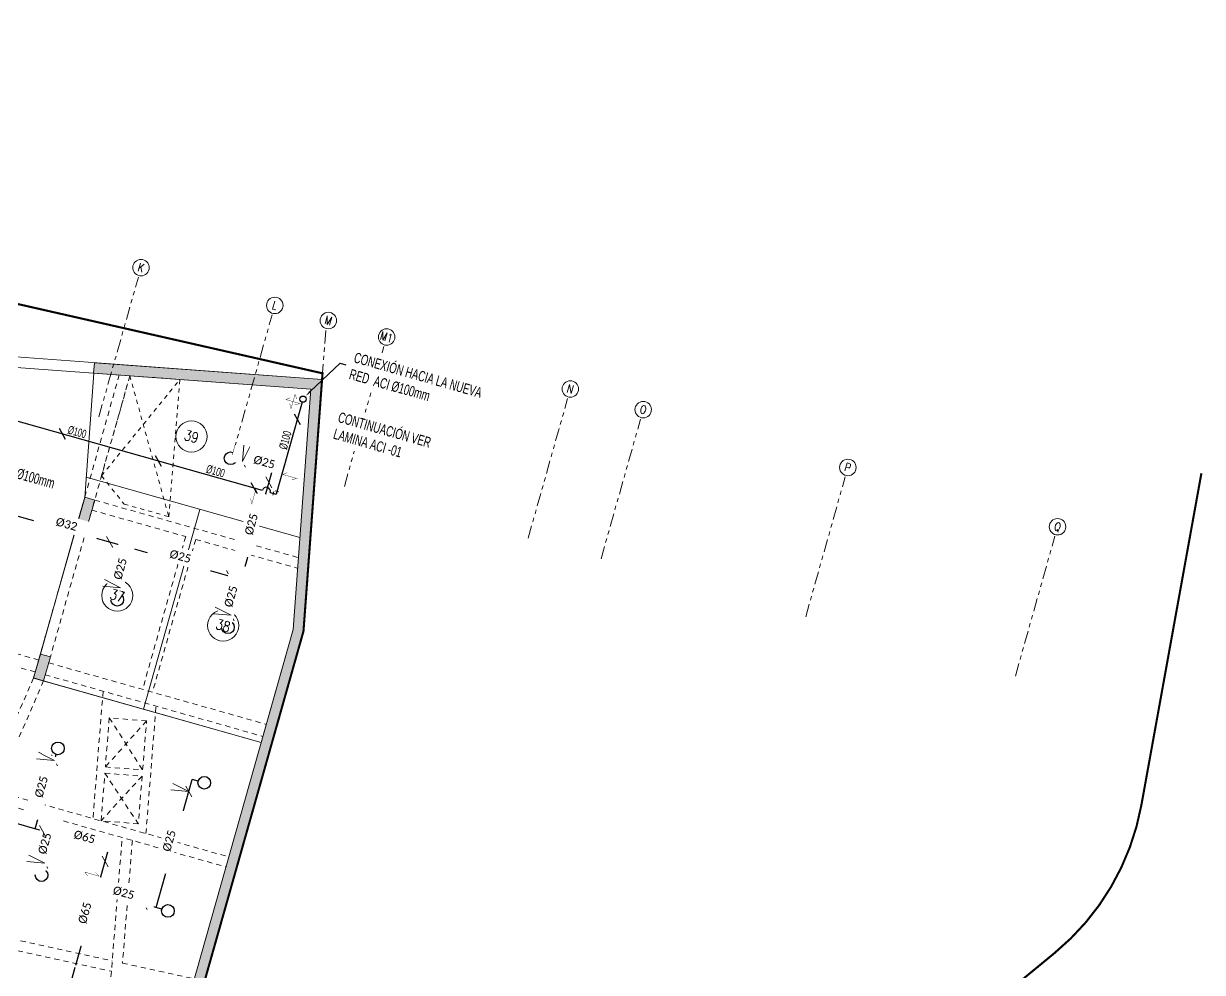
# Model space of a CAD drawing. Header units: inches. Extents: x 0 to 766, y -245 to 236.
# Drawn here: x 136.53 to 164.93, y -191.32 to -168.47 of the extents above; entities that cross this region are included whole.
import ezdxf
from ezdxf import colors
from ezdxf.entities.mleader import LeaderData, LeaderLine
from ezdxf.enums import TextEntityAlignment as Align
from ezdxf.math import Vec2, Vec3

# ---------------------------------------------------------------- set-up
doc = ezdxf.new("R2010")
doc.units = ezdxf.units.IN
doc.header["$MEASUREMENT"] = 0
for name, pattern in [('CONTINUA', [0]), ('HIDDEN2', [0.1875, 0.125, -0.0625]), ('PHANTOM', [2.5, 1.25, -0.25, 0.25, -0.25, 0.25, -0.25])]:
    doc.linetypes.add(name, pattern=pattern)
for name, color, linetype, lineweight in [('00 SOS 911 - ACCES. ACI', 125, 'Continuous', 9), ('000 SOS 911 - ACCESORIOS ACI', 3, 'Continuous', 20), ('000 SOS 911 ROCIADORES', 5, 'Continuous', 25), ('000 SOS 911 SOPORTES ACI', 3, 'Continuous', 25), ('000 SOS 911 TEXTOS', 4, 'Continuous', 0), ('000 SOS 911 TEXTOS ACI', 7, 'Continuous', 9), ('000 SOS 911 TUBERIA ACI', 1, 'Continuous', 25), ('A-PLACAS', 251, 'Continuous', 9), ('A-TEXTO-INDICACIONES', 251, 'Continuous', 9), ('A-VIGAS', 251, 'HIDDEN2', 9), ('CIRCULACION PEATONAL', 251, 'Continuous', 5), ('EJES', 251, 'PHANTOM', 9), ('HATCH', 251, 'Continuous', 9), ('MUMERACIONESTAC', 251, 'Continuous', 9), ('MUROS', 251, 'Continuous', 9), ('PROYECCIONES', 251, 'HIDDEN2', 9), ('VEREDAS', 251, 'Continuous', 9)]:
    doc.layers.add(name, color=color, linetype=linetype, lineweight=lineweight)
doc.styles.add('P&R', font='calibril.ttf')
doc.styles.add('PIPE', font='ARIALN.TTF', dxfattribs={"width": 0.8})
doc.styles.add('ROMANS', font='romans.shx', dxfattribs={"width": 0.8})

# ---------------------------------------------------------------- blocks, each defined once
blk = doc.blocks.new('ESTR_PISO-SS')
at = {"layer": 'HATCH'}
h = blk.add_hatch(color=251, dxfattribs=at)
h.dxf.hatch_style = 1
h.paths.add_polyline_path([(16.428, 16.4), (24.278, 16.4), (24.278, 16.15), (16.428, 16.15)])
h.paths.add_polyline_path([(48.728, 19.44), (44.428, 19.44), (44.428, 18.05), (36.628, 18.05), (36.628, 17.65), (34.728, 17.65), (34.728, 15.94), (31.928, 15.94), (31.928, 15.69), (34.928, 15.69), (34.928, 17.45), (36.828, 17.45), (36.828, 17.85), (44.628, 17.85), (44.628, 19.24), (48.728, 19.24)])
h.paths.add_polyline_path([(8.478, 13.45), (12.478, 13.45), (12.478, 13.12), (12.278, 13.12), (12.278, 13.2), (8.478, 13.2)])
h.paths.add_polyline_path([(23.721, 47.977), (29.109, 49.079), (30.328, 43.124), (30.328, 34.35), (47.128, 34.35), (47.128, 29.35), (48.029, 29.35), (53.644, 25.45), (50.178, 20.459), (50.178, 19.24), (49.978, 19.24), (49.978, 20.521), (53.366, 25.4), (47.967, 29.15), (46.878, 29.15), (46.878, 34.1), (30.078, 34.1), (30.078, 43.098), (28.914, 48.784), (23.771, 47.732)])
h.paths.add_polyline_path([(-8.481, 46.57), (-7.091, 19.845), (-0.802, 20.216), (-0.296, 10.5), (5.028, 10.5), (5.028, 13.2), (5.278, 13.2), (5.278, 10.25), (-0.533, 10.25), (-1.038, 19.952), (-7.327, 19.581), (-8.742, 46.77), (6.203, 46.77), (6.203, 46.57)])
h = blk.add_hatch(color=251, dxfattribs=at)
h.dxf.hatch_style = 1
h.paths.add_polyline_path([(8.478, 18.6), (5.028, 18.6), (5.028, 17.15), (5.278, 17.15), (5.278, 18.35), (8.478, 18.35)])
h.paths.add_polyline_path([(4.028, 23.92), (8.478, 23.92), (8.478, 24.17), (5.278, 24.17), (5.278, 25.35), (5.028, 25.35), (5.028, 24.17), (4.028, 24.17)])
h.paths.add_polyline_path([(12.478, 20.57), (12.478, 22.52), (16.178, 22.52), (16.178, 20.57), (16.378, 20.57), (16.378, 22.52), (16.878, 22.52), (16.878, 22.77), (12.478, 22.77), (12.478, 29.37), (12.278, 29.37), (12.278, 20.57)])
h.paths.add_polyline_path([(15.778, 24.57), (19.078, 24.57), (19.078, 24.82), (15.778, 24.82)])
h.paths.add_polyline_path([(-2.283, 28.477), (-2.882, 28.446), (-2.869, 28.196), (-2.27, 28.227)])
h.paths.add_polyline_path([(-2.023, 23.484), (-2.622, 23.452), (-2.609, 23.203), (-2.01, 23.234)])
h.paths.add_polyline_path([(-2.543, 33.47), (-3.142, 33.439), (-3.129, 33.189), (-2.53, 33.22)])
h.paths.add_polyline_path([(4.028, 33.97), (9.128, 33.97), (9.128, 33.72), (5.378, 33.72), (5.378, 33.32), (5.128, 33.32), (5.128, 33.72), (4.028, 33.72)])
h.paths.add_polyline_path([(4.028, 29.27), (5.028, 29.27), (5.028, 29.87), (5.378, 29.87), (5.378, 29.27), (8.478, 29.27), (8.478, 29.02), (4.028, 29.02)])
h.paths.add_polyline_path([(5.678, 44.02), (6.528, 44.02), (6.528, 43.72), (5.678, 43.72)])
h.paths.add_polyline_path([(6.028, 41.32), (6.028, 40.27), (5.678, 40.27), (5.678, 41.32)])
h.paths.add_polyline_path([(3.178, 41.07), (3.178, 41.67), (2.928, 41.67), (2.928, 41.07)])
h.paths.add_polyline_path([(-3.188, 41.072), (-3.788, 41.041), (-3.775, 40.791), (-3.175, 40.822)])
h.paths.add_polyline_path([(17.728, 41.32), (17.728, 40.27), (17.378, 40.27), (17.378, 41.32)])
h.paths.add_polyline_path([(24.628, 44.795), (24.628, 44.195), (24.378, 44.195), (24.378, 44.795)])
h.paths.add_polyline_path([(24.628, 40.87), (24.628, 40.27), (24.378, 40.27), (24.378, 40.87)])
h.paths.add_polyline_path([(14.278, 33.72), (18.278, 33.72), (18.278, 33.97), (14.278, 33.97)])
h.paths.add_polyline_path([(15.778, 29.37), (19.078, 29.37), (19.078, 29.12), (15.778, 29.12)])
h.paths.add_polyline_path([(23.178, 28.595), (23.778, 28.595), (23.778, 28.845), (23.178, 28.845)])
h.paths.add_polyline_path([(23.178, 33.72), (23.778, 33.72), (23.778, 33.97), (23.178, 33.97)])
h.paths.add_polyline_path([(30.578, 28.725), (31.178, 28.725), (31.178, 28.975), (30.578, 28.975)])
h.paths.add_polyline_path([(36.628, 29.65), (36.628, 28.725), (36.878, 28.725), (36.878, 29.65)])
h.paths.add_polyline_path([(41.753, 30), (41.753, 29.4), (42.003, 29.4), (42.003, 30)])
h.paths.add_polyline_path([(46.878, 23.1), (46.878, 22.5), (47.128, 22.5), (47.128, 23.1)])
h.paths.add_polyline_path([(41.753, 22.75), (41.753, 22.15), (42.003, 22.15), (42.003, 22.75)])
h.paths.add_polyline_path([(28.078, 15.69), (27.828, 15.69), (27.828, 16.4), (28.078, 16.4)])
h.paths.add_polyline_path([(23.178, 20.57), (23.778, 20.57), (23.778, 20.82), (23.178, 20.82)])
h.paths.add_polyline_path([(23.178, 23.47), (23.778, 23.47), (23.778, 23.72), (23.178, 23.72)])
h.paths.add_polyline_path([(30.578, 20.15), (31.178, 20.15), (31.178, 20.4), (30.578, 20.4)])
h.paths.add_polyline_path([(36.628, 22.75), (36.628, 22.15), (36.878, 22.15), (36.878, 22.75)])
h.paths.add_polyline_path([(30.578, 25.2), (31.178, 25.2), (31.178, 25.45), (30.578, 25.45)])
h.paths.add_polyline_path([(18.978, 20.57), (19.578, 20.57), (19.578, 20.82), (18.978, 20.82)])
h.paths.add_polyline_path([(16.428, 12.87), (12.278, 12.87), (12.278, 13.12), (16.178, 13.12), (16.178, 18.52), (12.478, 18.52), (12.478, 15.12), (12.278, 15.12), (12.278, 18.77), (16.428, 18.77)])
h.paths.add_polyline_path([(5.028, 13.45), (8.478, 13.45), (8.478, 13.2), (5.028, 13.2)])
h.paths.add_polyline_path([(6.203, 46.52), (6.203, 46.77), (17.728, 46.77), (17.728, 46.52)])
h.paths.add_polyline_path([(11.553, 40.27), (11.803, 40.27), (11.803, 46.515), (11.553, 46.515)])
at = {"layer": 'A-PLACAS', "elevation": 0}
for points in [[(23.721, 47.977), (29.109, 49.079), (30.328, 43.124), (30.328, 34.35), (47.128, 34.35), (47.128, 29.35), (48.029, 29.35), (53.644, 25.45), (50.178, 20.459), (50.178, 19.24), (49.978, 19.24), (49.978, 20.521), (53.366, 25.4), (47.967, 29.15), (46.878, 29.15), (46.878, 34.1), (30.078, 34.1), (30.078, 43.098), (28.914, 48.784), (23.771, 47.732)], [(24.628, 44.795), (24.628, 44.195), (24.378, 44.195), (24.378, 44.795)], [(24.628, 40.87), (24.628, 40.27), (24.378, 40.27), (24.378, 40.87)]]:
    blk.add_lwpolyline(points, close=True, dxfattribs=at)
at = {"layer": 'A-VIGAS'}
for p, q in [((24.378, 47.856, 0), (24.378, 40.87, 0)), ((24.628, 47.907, 0), (24.628, 40.87, 0)), ((24.628, 44.795, 0), (29.731, 44.795, 0)), ((24.628, 44.545, 0), (26.982, 44.545, 0)), ((26.978, 44.545, 0), (26.978, 40.72, 0)), ((27.228, 44.545, 0), (27.228, 40.72, 0)), ((27.228, 44.545, 0), (29.782, 44.545, 0)), ((24.378, 40.72, 0), (17.728, 40.72, 0)), ((24.628, 40.72, 0), (30.078, 40.72, 0)), ((24.375, 40.42, 0), (17.728, 40.42, 0)), ((24.628, 40.42, 0), (30.078, 40.42, 0)), ((26.075, 40.42, 0), (26.675, 37.401, 0)), ((28.001, 37.401, 0), (27.401, 40.42, 0)), ((24.375, 40.27, 0), (23.525, 33.97, 0)), ((24.628, 40.27, 0), (23.778, 33.97)), ((27.277, 40.017, 0), (26.394, 39.841, 0)), ((26.394, 39.841, 0), (26.625, 38.678, 0)), ((26.394, 39.841, 0), (27.508, 38.853)), ((27.277, 40.017, 0), (26.625, 38.678, 0)), ((27.508, 38.853, 0), (27.277, 40.017, 0)), ((26.625, 38.678, 0), (27.508, 38.853, 0)), ((26.653, 38.53, 0), (27.536, 38.706, 0)), ((27.536, 38.706, 0), (26.878, 37.401, 0)), ((27.536, 38.706, 0), (27.761, 37.576, 0)), ((26.878, 37.401, 0), (26.653, 38.53, 0)), ((26.653, 38.53, 0), (27.761, 37.576, 0)), ((27.761, 37.576, 0), (26.878, 37.401, 0)), ((24.241, 37.401, 0), (30.078, 37.401, 0)), ((24.207, 37.151, 0), (30.078, 37.151, 0)), ((29.089, 28.997, 0), (27.477, 37.151, 0)), ((27.732, 37.151, 0), (28.307, 34.244, 0)), ((23.778, 33.97, 0), (28.055, 34.228, 0)), ((28.307, 34.244, 0), (30.078, 34.35, 0)), ((23.778, 33.72), (28.104, 33.981, 0))]:
    blk.add_line(p, q, dxfattribs=at)
blk = doc.blocks.new('EJE')
at = {"linetype": 'Continuous'}
blk.add_circle((0, 0), 0.5, dxfattribs=at)
at = {"layer": 'A-TEXTO-INDICACIONES', "style": 'ROMANS'}
blk.add_attdef('EJE', text='', height=0.22, rotation=0, dxfattribs=at).set_placement((0.007, 0.028), align=Align.MIDDLE_CENTER)
blk = doc.blocks.new('UPR1')
at = {"layer": '000 SOS 911 ROCIADORES'}
blk.add_circle((0, 0), 6, dxfattribs=at)
blk = doc.blocks.new('000 SOS911 - COLGADORES')
at = {"layer": '000 SOS 911 - ACCESORIOS ACI'}
blk.add_lwpolyline([(2289.82, 2442.904), (2290.031, 2442.693)], dxfattribs=at)
blk = doc.blocks.new('Soporte Longitudinal')
at = {"layer": '000 SOS 911 SOPORTES ACI', "const_width": 0.02}
blk.add_lwpolyline([(-0.14, -0.149), (-0.405, 0), (0.405, 0), (0.197, 0.164)], dxfattribs=at)
blk = doc.blocks.new('ACCS.ELBOW.90')
at = {"layer": '000 SOS 911 - ACCESORIOS ACI', "color": 100}
for p, q in [((0.098, 0.168), (-0.098, 0.168)), ((0.168, -0.098), (0.168, 0.098))]:
    blk.add_line(p, q, dxfattribs=at)
at = {"layer": '000 SOS 911 - ACCESORIOS ACI', "color": 9}
for p in [(0, 0.168), (0.168, 0)]:
    blk.add_line(p, (0, 0), dxfattribs=at)
blk = doc.blocks.new('SOPORT NUEV')
at = {"layer": '000 SOS 911 SOPORTES ACI', "color": 1, "const_width": 0.00879, "elevation": 0}
blk.add_lwpolyline([(226899.283, 8188413.479), (226899.349, 8188413.362), (226899.349, 8188413.718), (226899.421, 8188413.627)], dxfattribs=at)

msp = doc.modelspace()

# ---------------------------------------------------------------- linework, layer by layer
at = {"layer": '000 SOS 911 - ACCESORIOS ACI', "color": 4, "elevation": 0}
msp.add_lwpolyline([(140.122, -186.77), (140.511, -186.964), (140.078, -186.926)], dxfattribs=at)
at = {"layer": '000 SOS 911 TUBERIA ACI'}
for p, q in [((141.778, -181.855, 0), (142.522, -179.222, 0)), ((136.163, -180.267, 0), (139.134, -181.107, 0)), ((139.134, -181.107, 0), (138.826, -182.198, 0)), ((139.134, -181.107, 0), (141.778, -181.855, 0)), ((141.778, -181.855, 0), (141.492, -182.864, 0)), ((136.808, -187.862, 0), (137.313, -186.074, 0)), ((139.719, -189.763, 0), (140.592, -186.675, 0)), ((133.791, -187.009, 0), (137.242, -187.984, 0)), ((137.242, -187.984, 0), (137.002, -188.835, 0)), ((137.242, -187.984, 0), (138.575, -188.361, 0)), ((137.786, -191.15, 0), (138.575, -188.363, 0)), ((137.418, -192.452, 0), (137.773, -191.197, 0))]:
    msp.add_line(p, q, dxfattribs=at)
at = {"layer": '000 SOS 911 TUBERIA ACI', "color": 3, "elevation": 0}
msp.add_lwpolyline([(139.697, -178.869), (139.842, -179.13)], dxfattribs=at)
at = {"layer": '000 SOS 911 TUBERIA ACI', "elevation": 0}
for points in [[(141.661, -178.979), (142.522, -179.222)], [(140.734, -186.715), (140.592, -186.675)], [(139.861, -189.803), (138.293, -189.359)]]:
    msp.add_lwpolyline(points, dxfattribs=at)
at = {"layer": 'CIRCULACION PEATONAL', "color": 251, "linetype": 'CONTINUA', "ltscale": 0.25, "elevation": 0}
msp.add_lwpolyline([(143.452, -177.273), (138.221, -176.887), (138, -179.881), (136.77, -184.232), (142.255, -185.783), (143.025, -183.061)], close=True, dxfattribs=at)
for points in [[(143.188, -180.85), (138.036, -179.394)], [(139.416, -184.98), (140.777, -180.169)]]:
    msp.add_lwpolyline(points, dxfattribs=at)
at = {"layer": 'EJES', "linetype": 'PHANTOM', "ltscale": 0.25}
for p, q in [((138.34, -177.942, 0), (139.293, -174.574, 0)), ((141.564, -178.853, 0), (142.516, -175.485, 0)), ((143.545, -179.413, 0), (143.808, -175.85, 0)), ((144.258, -179.615, 0), (145.211, -176.247, 0)), ((148.685, -180.866, 0), (149.637, -177.498, 0)), ((150.441, -181.363, 0), (151.393, -177.995, 0)), ((155.373, -182.757, 0), (156.325, -179.389, 0)), ((160.425, -184.185, 0), (161.377, -180.817, 0))]:
    msp.add_line(p, q, dxfattribs=at)
at = {"layer": 'MUMERACIONESTAC', "linetype": 'Continuous'}
for centre in [(140.573, -178.414, 0), (138.786, -182.248, 0), (141.336, -182.968, 0)]:
    msp.add_circle(centre, 0.375, dxfattribs=at)
at = {"layer": 'MUROS'}
for p, q in [((143.72, -177.042, 0), (132.228, -176.193, 0)), ((132.185, -176.441, 0), (143.452, -177.273, 0)), ((143.272, -183.105, 0), (143.72, -177.042, 0)), ((143.452, -177.273, 0), (143.025, -183.061, 0)), ((143.025, -183.061, 0), (140.577, -191.72, 0)), ((140.885, -191.547, 0), (143.272, -183.105, 0))]:
    msp.add_line(p, q, dxfattribs=at)
at = {"layer": 'MUROS', "elevation": 0}
for points in [[(138.001, -179.878), (138.242, -179.946), (138.078, -180.523), (137.838, -180.455)], [(136.933, -183.655), (137.174, -183.723), (137.011, -184.3), (136.77, -184.232)]]:
    msp.add_lwpolyline(points, close=True, dxfattribs=at)
at = {"layer": 'PROYECCIONES', "ltscale": 0.75}
for p, q in [((139.088, -176.951, 0), (140.026, -180.346, 0)), ((138.407, -179.36, 0), (140.292, -177.04, 0))]:
    msp.add_line(p, q, dxfattribs=at)
at = {"layer": 'PROYECCIONES', "color": 6, "linetype": 'PHANTOM', "ltscale": 0.5, "const_width": 0.05, "elevation": 0}
msp.add_lwpolyline([(164.908, -179.299), (163.462, -187.292, -0.177743), (161.369, -190.858), (155.504, -195.68), (140.885, -191.547), (143.272, -183.105), (143.731, -176.892), (106.776, -168.491)], format="xyb", dxfattribs=at)
at = {"layer": 'PROYECCIONES', "ltscale": 0.75, "elevation": 0}
msp.add_lwpolyline([(138.407, -179.36), (138.95, -180.042), (140.026, -180.346), (140.292, -177.04), (139.088, -176.951)], close=True, dxfattribs=at)
at = {"layer": 'VEREDAS'}
for p, q in [((138, -179.881, 0), (138.221, -176.887, 0)), ((138.001, -179.878, 0), (138, -179.881, 0)), ((136.933, -183.655, 0), (137.838, -180.455, 0)), ((137.011, -184.3, 0), (142.255, -185.783, 0))]:
    msp.add_line(p, q, dxfattribs=at)

# ---------------------------------------------------------------- block references
at = {"layer": '00 SOS 911 - ACCES. ACI', "rotation": 344.2139988296181}
for p in [(-2726.308, -1906.723, 0), (-2729.509, -1908.661, 0), (-2726.622, -1909.477, 0), (-2729.245, -1909.76, 0), (-2729.245, -1909.76, 0), (-2726.579, -1910.426, 0), (-2726.579, -1910.426, 0), (-2730.838, -1913.92, 0), (-2727.601, -1914.668, 0), (-2731.069, -1916.398, 0), (-2731.069, -1916.398, 0), (-2728.681, -1917.385, 0)]:
    msp.add_blockref('000 SOS911 - COLGADORES', p, dxfattribs=at)
at = {"layer": '000 SOS 911 ROCIADORES', "xscale": 0.0254, "yscale": 0.0254, "zscale": 0.0254, "rotation": 344.2139988296181}
for p in [(141.515, -178.938, 0), (138.784, -182.345, 0), (141.451, -183.011, 0), (137.355, -185.928, 0), (140.88, -186.757, 0), (136.96, -188.982, 0), (140.007, -189.844, 0)]:
    msp.add_blockref('UPR1', p, dxfattribs=at)
at = {"layer": '000 SOS 911 TUBERIA ACI', "rotation": 344.2139988296181}
msp.add_blockref('SOPORT NUEV', (-2445816.848, -7818034.053, 0), dxfattribs=at)
at = {"layer": 'CIRCULACION PEATONAL', "color": 251, "linetype": 'CONTINUA', "ltscale": 0.25, "rotation": 344.2139988296181}
msp.add_blockref('ESTR_PISO-SS', (102.356, -216.351, 0), dxfattribs=at)
at = {"layer": 'EJES'}
ref = msp.add_blockref('EJE', (139.357, -174.345, 0), dxfattribs=dict(at, xscale=0.3968999999924565, yscale=0.3968999999924565, zscale=0.3968999999924565, rotation=164.2139988296182))
ref.add_attrib('EJE', 'K', dxfattribs={"color": 1, "height": 0.2, "rotation": 344.214, "style": 'ROMANS', "width": 0.8}).set_placement((139.357, -174.345, 0), align=Align.MIDDLE_CENTER)
ref = msp.add_blockref('EJE', (142.581, -175.256, 0), dxfattribs=dict(at, xscale=0.3968999999924565, yscale=0.3968999999924565, zscale=0.3968999999924565, rotation=164.2139988296182))
ref.add_attrib('EJE', 'L', dxfattribs={"color": 1, "height": 0.2, "rotation": 344.214, "style": 'ROMANS', "width": 0.8}).set_placement((142.581, -175.256, 0), align=Align.MIDDLE_CENTER)
ref = msp.add_blockref('EJE', (143.872, -175.621, 0), dxfattribs=dict(at, xscale=0.3968999999924565, yscale=0.3968999999924565, zscale=0.3968999999924565, rotation=164.2139988296182))
ref.add_attrib('EJE', 'M', dxfattribs={"color": 1, "height": 0.2, "rotation": 344.214, "style": 'ROMANS', "width": 0.8}).set_placement((143.872, -175.621, 0), align=Align.MIDDLE_CENTER)
ref = msp.add_blockref('EJE', (145.275, -176.018, 0), dxfattribs=dict(at, xscale=0.3968999999924565, yscale=0.3968999999924565, zscale=0.3968999999924565, rotation=164.2139988296182))
ref.add_attrib('EJE', 'M1', dxfattribs={"color": 1, "height": 0.2, "rotation": 344.214, "style": 'ROMANS', "width": 0.8}).set_placement((145.275, -176.018, 0), align=Align.MIDDLE_CENTER)
ref = msp.add_blockref('EJE', (149.702, -177.269, 0), dxfattribs=dict(at, xscale=0.3968999999924565, yscale=0.3968999999924565, zscale=0.3968999999924565, rotation=164.2139988296182))
ref.add_attrib('EJE', 'N', dxfattribs={"color": 1, "height": 0.2, "rotation": 344.214, "style": 'ROMANS', "width": 0.8}).set_placement((149.702, -177.269, 0), align=Align.MIDDLE_CENTER)
ref = msp.add_blockref('EJE', (151.458, -177.766, 0), dxfattribs=dict(at, xscale=0.3968999999924565, yscale=0.3968999999924565, zscale=0.3968999999924565, rotation=164.2139988296182))
ref.add_attrib('EJE', 'O', dxfattribs={"color": 1, "height": 0.2, "rotation": 344.214, "style": 'ROMANS', "width": 0.8}).set_placement((151.458, -177.766, 0), align=Align.MIDDLE_CENTER)
ref = msp.add_blockref('EJE', (156.39, -179.16, 0), dxfattribs=dict(at, xscale=0.3968999999924565, yscale=0.3968999999924565, zscale=0.3968999999924565, rotation=164.2139988296182))
ref.add_attrib('EJE', 'P', dxfattribs={"color": 1, "height": 0.2, "rotation": 344.214, "style": 'ROMANS', "width": 0.8}).set_placement((156.39, -179.16, 0), align=Align.MIDDLE_CENTER)
ref = msp.add_blockref('EJE', (161.442, -180.588, 0), dxfattribs=dict(at, xscale=0.3968999999924565, yscale=0.3968999999924565, zscale=0.3968999999924565, rotation=164.2139988296182))
ref.add_attrib('EJE', 'Q', dxfattribs={"color": 1, "height": 0.2, "rotation": 344.214, "style": 'ROMANS', "width": 0.8}).set_placement((161.442, -180.588, 0), align=Align.MIDDLE_CENTER)

# ---------------------------------------------------------------- texts
at = {"layer": '000 SOS 911 TEXTOS ACI', "insert": (140.965, -179.089, 0), "char_height": 0.2, "attachment_point": 1, "rotation": 344.214, "style": 'PIPE'}
msp.add_mtext_dynamic_manual_height_columns('%%C100', width=0.551, gutter_width=1.915, heights=[0.0124], dxfattribs=at)
at = {"layer": 'MUMERACIONESTAC', "linetype": 'Continuous', "style": 'ROMANS', "width": 0.8}
for s, p in [('39', (140.573, -178.414, 0)), ('37', (138.786, -182.248, 0)), ('38', (141.336, -182.968, 0))]:
    msp.add_text(s, height=0.25, rotation=344.214, dxfattribs=at).set_placement(p, align=Align.MIDDLE_CENTER)

# ---------------------------------------------------------------- next in the draw order: texts
at = {"layer": '000 SOS 911 TEXTOS', "char_height": 0.2, "width": 1.37103, "attachment_point": 5, "style": 'P&R', "bg_fill": 2}
for s, insert, rotation in [('\\A1;{\\C256;%%C25}', (142.327, -179.035, 0), 344.214), ('\\A1;%%C32', (137.563, -180.531, 0), 344.214), ('\\A1;{\\C256;%%C25}', (140.305, -181.306, 0), 344.214), ('\\A1;%%C25', (137.043, -188.219, 0), 74.214), ('\\A1;%%C25', (140.041, -188.155, 0), 74.214), ('\\A1;%%C65', (138.009, -189.894, 0), 74.214)]:
    msp.add_mtext(s, dxfattribs=dict(at, insert=insert, rotation=rotation))

# ---------------------------------------------------------------- next in the draw order: leaders
at = {"layer": '000 SOS 911 TEXTOS ACI'}
ml = msp.add_multileader_mtext('Standard', dxfattribs=at)
ml.set_content('{\\H1.66667x;CONEXIÓN HACIA LA NUEVA RED  ACI %%C100mm} ', color=256, style='PIPE')
ml.set_leader_properties(color=7)
ml.build(insert=Vec2(0, 0))
ml.multileader.update_dxf_attribs({"text_left_attachment_type": 2, "text_right_attachment_type": 2, "dogleg_length": 2, "arrow_head_size": 0.15})
ctx = ml.context
ctx.base_point, ctx.char_height, ctx.arrow_head_size, ctx.landing_gap_size, ctx.plane_origin, ctx.plane_x_axis, ctx.plane_y_axis = Vec3(144.293, -176.686, 0), 0.15, 0.15, 0.15, Vec3(141.658, -176.775, 0), Vec3(0.962392, -0.271665), Vec3(0.271665, 0.962392)
ctx.left_attachment, ctx.right_attachment = 2, 2
notes = []
notes.append((ctx, [(0, (1, 1, 0), (144.152, -176.646, 0), (0.962392, -0.271665), 0.146, [(0, [(143.328, -177.433, 0)], 0, [])])]))
ctx.mtext.insert, ctx.mtext.text_direction, ctx.mtext.rotation, ctx.mtext.width, ctx.mtext.defined_height, ctx.mtext.flow_direction = Vec3(144.535, -176.381, 0), Vec3(0.962392, -0.271665), 6.008063, 3.21677, 0.558, 5
ctx.mtext.has_bg_fill, ctx.mtext.bg_color, ctx.mtext.bg_scale_factor, ctx.mtext.bg_transparency, ctx.mtext.use_window_bg_color = 1, -1073741824, 2, 0, 1
ml = msp.add_multileader_mtext('Standard', dxfattribs=at)
ml.set_content('{\\H1.66667x;CONEXIÓN A RED EXISTENTE DE  ACI %%C100mm} ', color=256, style='PIPE')
ml.set_leader_properties(color=7)
ml.build(insert=Vec2(0, 0))
ml.multileader.update_dxf_attribs({"text_left_attachment_type": 2, "text_right_attachment_type": 2, "dogleg_length": 2, "arrow_head_size": 0.15})
ctx = ml.context
ctx.base_point, ctx.char_height, ctx.arrow_head_size, ctx.landing_gap_size, ctx.plane_origin, ctx.plane_x_axis, ctx.plane_y_axis = Vec3(134.126, -178.472, 0), 0.15, 0.15, 0.15, Vec3(131.491, -178.561, 0), Vec3(0.962392, -0.271665), Vec3(0.271665, 0.962392)
ctx.left_attachment, ctx.right_attachment = 2, 2
notes.append((ctx, [(0, (1, 1, 0), (133.985, -178.432, 0), (0.962392, -0.271665), 0.146, [(0, [(132.562, -177.398, 0)], 0, [])])]))
ctx.mtext.insert, ctx.mtext.text_direction, ctx.mtext.rotation, ctx.mtext.width, ctx.mtext.defined_height, ctx.mtext.flow_direction = Vec3(134.368, -178.168, 0), Vec3(0.962392, -0.271665), 6.008063, 3.21677, 0.558, 5
ctx.mtext.has_bg_fill, ctx.mtext.bg_color, ctx.mtext.bg_scale_factor, ctx.mtext.bg_transparency, ctx.mtext.use_window_bg_color = 1, -1073741824, 2, 0, 1
for ctx, leaders in notes:
    for number, flags, end, landing, length, lines in leaders:
        leader = LeaderData()
        leader.index, (leader.has_last_leader_line, leader.has_dogleg_vector, leader.attachment_direction) = number, flags
        leader.last_leader_point, leader.dogleg_vector, leader.dogleg_length = Vec3(end), Vec3(landing), length
        for number, points, colour, breaks in lines:
            line = LeaderLine()
            line.index, line.vertices, line.color, line.breaks = number, Vec3.list(points), colors.encode_raw_color(colour), breaks
            leader.lines.append(line)
        ctx.leaders.append(leader)

# ---------------------------------------------------------------- next in the draw order: linework, layer by layer
at = {"layer": '000 SOS 911 - ACCESORIOS ACI'}
for q in [(141.838, -178.624, 0), (141.98, -178.664, 0)]:
    msp.add_line((141.803, -179.019, 0), q, dxfattribs=at)
at = {"layer": '000 SOS 911 - ACCESORIOS ACI', "color": 4, "elevation": 0}
msp.add_lwpolyline([(136.653, -188.5), (137.042, -188.694), (136.609, -188.655)], dxfattribs=at)
at = {"layer": '000 SOS 911 TUBERIA ACI', "elevation": 0}
msp.add_lwpolyline([(143.239, -177.586), (142.613, -179.803)], dxfattribs=at)
at = {"layer": '000 SOS 911 TUBERIA ACI', "color": 3, "elevation": 0}
for points in [[(143.051, -177.865), (143.196, -178.125)], [(137.388, -178.217), (137.533, -178.477)]]:
    msp.add_lwpolyline(points, dxfattribs=at)
at = {"layer": '000 SOS 911 TUBERIA ACI', "color": 3, "ltscale": 0.1}
msp.add_circle((143.26, -177.514, 0), 0.075, dxfattribs=at)

# ---------------------------------------------------------------- next in the draw order: block references
at = {"layer": '00 SOS 911 - ACCES. ACI', "rotation": 344.2139988296181}
msp.add_blockref('000 SOS911 - COLGADORES', (-2725.673, -1907.223, 0), dxfattribs=at)
at = {"layer": '000 SOS 911 TUBERIA ACI', "rotation": 74.21399882961819}
for p in [(7817999.5, -2446137.44, 0), (7817999.424, -2446139.245, 0)]:
    msp.add_blockref('SOPORT NUEV', p, dxfattribs=at)

# ---------------------------------------------------------------- next in the draw order: texts
at = {"layer": '000 SOS 911 TEXTOS', "char_height": 0.2, "width": 1.37103, "attachment_point": 5, "style": 'P&R', "bg_fill": 2}
for s, insert, rotation in [('\\A1;%%C25', (138.862, -181.603, 0), 74.214), ('\\A1;%%C25', (141.528, -182.269, 0), 74.214), ('\\A1;%%C25', (136.96, -186.855, 0), 74.214), ('\\A1;{\\C256;%%C25}', (138.939, -189.41, 0), 344.214)]:
    msp.add_mtext(s, dxfattribs=dict(at, insert=insert, rotation=rotation))
at = {"layer": '000 SOS 911 TEXTOS ACI', "insert": (144.153, -177.819, 0), "char_height": 0.15, "width": 2.4064, "attachment_point": 1, "rotation": 344.1914, "style": 'PIPE', "bg_fill": 3, "box_fill_scale": 2, "bg_fill_color": 256, "bg_fill_transparency": 0}
msp.add_mtext('\\pxql;{\\H1.66667x;CONTINUACIÓN VER LAMINA ACI -01}', dxfattribs=at)
at = {"layer": '000 SOS 911 TEXTOS ACI', "char_height": 0.2, "attachment_point": 1, "style": 'PIPE'}
for s, insert, rotation in [('%%C100', (137.629, -178.146, 0), 344.214), ('\\pxt1;%%C100', (142.674, -178.69, 0), 74.214)]:
    msp.add_mtext_dynamic_manual_height_columns(s, width=0.551, gutter_width=1.915, heights=[0.0124], dxfattribs=dict(at, insert=insert, rotation=rotation))

# ---------------------------------------------------------------- next in the draw order: linework, layer by layer
at = {"layer": '000 SOS 911 - ACCESORIOS ACI', "color": 4, "elevation": 0}
for points in [[(138.478, -181.862), (138.866, -182.056), (138.434, -182.018)], [(141.144, -182.528), (141.533, -182.722), (141.1, -182.684)], [(136.885, -186.022), (137.273, -186.216), (136.841, -186.178)]]:
    msp.add_lwpolyline(points, dxfattribs=at)

# ---------------------------------------------------------------- next in the draw order: block references
at = {"layer": '00 SOS 911 - ACCES. ACI', "rotation": 344.2139988296181}
msp.add_blockref('000 SOS911 - COLGADORES', (-2731.127, -1915.616, 0), dxfattribs=at)
at = {"layer": '000 SOS 911 SOPORTES ACI', "xscale": 0.4394531249999999, "yscale": 0.4394531249999999, "zscale": 0.4394531249999999, "rotation": 164.2139988296181}
msp.add_blockref('Soporte Longitudinal', (138.176, -188.957, 0), dxfattribs=at)

# ---------------------------------------------------------------- next in the draw order: texts
at = {"layer": '000 SOS 911 TEXTOS', "insert": (142.02, -180.529, 0), "char_height": 0.2, "width": 1.37103, "attachment_point": 5, "rotation": 74.214, "style": 'P&R', "bg_fill": 2}
msp.add_mtext('\\A1;%%C25', dxfattribs=at)

# ---------------------------------------------------------------- next in the draw order: linework, layer by layer
at = {"layer": '000 SOS 911 TUBERIA ACI', "elevation": 0}
msp.add_lwpolyline([(132.573, -176.965), (142.28, -179.709)], dxfattribs=at)
at = {"layer": '000 SOS 911 TUBERIA ACI', "color": 3, "elevation": 0}
for points in [[(142.007, -179.522), (142.152, -179.782)], [(142.473, -179.764), (142.613, -179.803)]]:
    msp.add_lwpolyline(points, dxfattribs=at)
at = {"layer": '000 SOS 911 TUBERIA ACI'}
msp.add_arc((142.377, -179.736, 0), 0.1, 344.214, 164.214, dxfattribs=at)

# ---------------------------------------------------------------- next in the draw order: block references
at = {"layer": '000 SOS 911 - ACCESORIOS ACI', "xscale": -0.4394526855468784, "yscale": 0.4394526855468774, "zscale": 0.4394526855468773, "rotation": 344.2114131511583}
msp.add_blockref('ACCS.ELBOW.90', (142.613, -179.803, 0), dxfattribs=at)
at = {"layer": '000 SOS 911 TUBERIA ACI', "rotation": 344.2139988296181}
msp.add_blockref('SOPORT NUEV', (-2445817.792, -7818036.343, 0), dxfattribs=at)

# ---------------------------------------------------------------- next in the draw order: texts
at = {"layer": '000 SOS 911 TEXTOS', "insert": (137.996, -188.065, 0), "char_height": 0.2, "width": 1.37103, "attachment_point": 5, "rotation": 344.214, "style": 'P&R', "bg_fill": 2}
msp.add_mtext('\\A1;%%C65', dxfattribs=at)

# ---------------------------------------------------------------- next in the draw order: block references
at = {"layer": '00 SOS 911 - ACCES. ACI', "rotation": 344.2139988296181}
msp.add_blockref('000 SOS911 - COLGADORES', (-2729.618, -1916.355, 0), dxfattribs=at)

doc.saveas('drawing.dxf')
